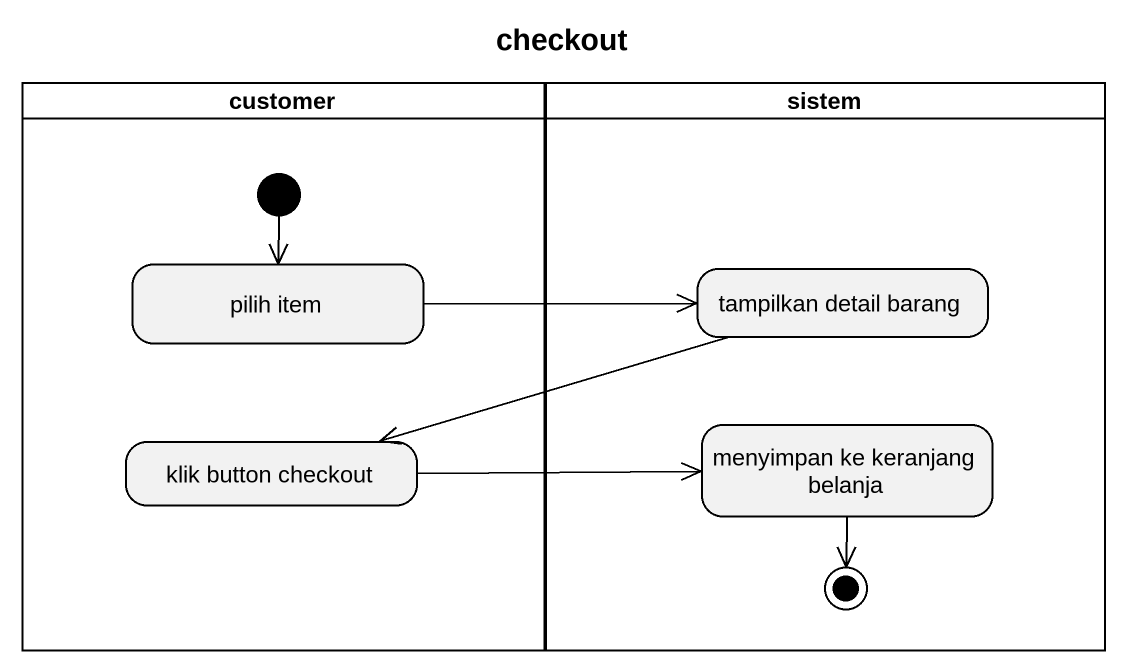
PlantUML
@startuml
title checkout
hide empty description
state customer <<partition>> {
  state "pilih item" as pilih_item
  state "klik button checkout" as klik_button_checkout
  [*] --> pilih_item
}
state sistem <<partition>> {
  state "tampilkan detail barang" as tampilkan_detail_barang
  state "menyimpan ke keranjang belanja" as menyimpan_ke_keranjang
  menyimpan_ke_keranjang --> [*]
}
pilih_item -right-> tampilkan_detail_barang
tampilkan_detail_barang -left-> klik_button_checkout
klik_button_checkout -right-> menyimpan_ke_keranjang
@enduml
